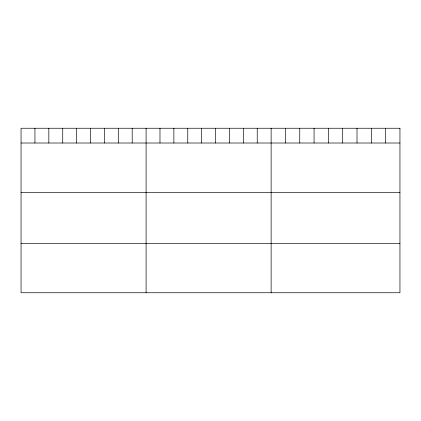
<?xml version="1.0" encoding="UTF-8"?>
<svg xmlns="http://www.w3.org/2000/svg" width="421" height="421" viewBox="0 0 421 421"><rect width="100%" height="100%" fill="white"/><g stroke="black" fill="none" stroke-linecap="round" stroke-linejoin="round"><path stroke-width="0.63" d="M21.05 143.014L399.95 143.014M21.05 192.429L399.95 192.429M21.05 243.338L399.95 243.338M385.636 128.247L385.636 143.014M371.322 128.247L371.322 143.014M357.008 128.247L357.008 143.014M342.694 128.247L342.694 143.014M328.38 128.247L328.38 143.014M314.066 128.247L314.066 143.014M299.752 128.247L299.752 143.014M285.438 128.247L285.438 143.014M271.124 128.247L271.124 292.753M257.231 128.247L257.231 143.014M243.338 128.247L243.338 143.014M229.445 128.247L229.445 143.014M215.552 128.247L215.552 143.014M201.659 128.247L201.659 143.014M187.766 128.247L187.766 143.014M173.873 128.247L173.873 143.014M159.98 128.247L159.98 143.014M146.087 128.247L146.087 292.753M132.194 128.247L132.194 143.014M118.301 128.247L118.301 143.014M104.408 128.247L104.408 143.014M90.515 128.247L90.515 143.014M76.622 128.247L76.622 143.014M62.729 128.247L62.729 143.014M48.836 128.247L48.836 143.014M34.943 128.247L34.943 143.014M399.95 128.247L21.05 128.247L21.05 292.753L399.95 292.753L399.95 128.247"/></g></svg>
